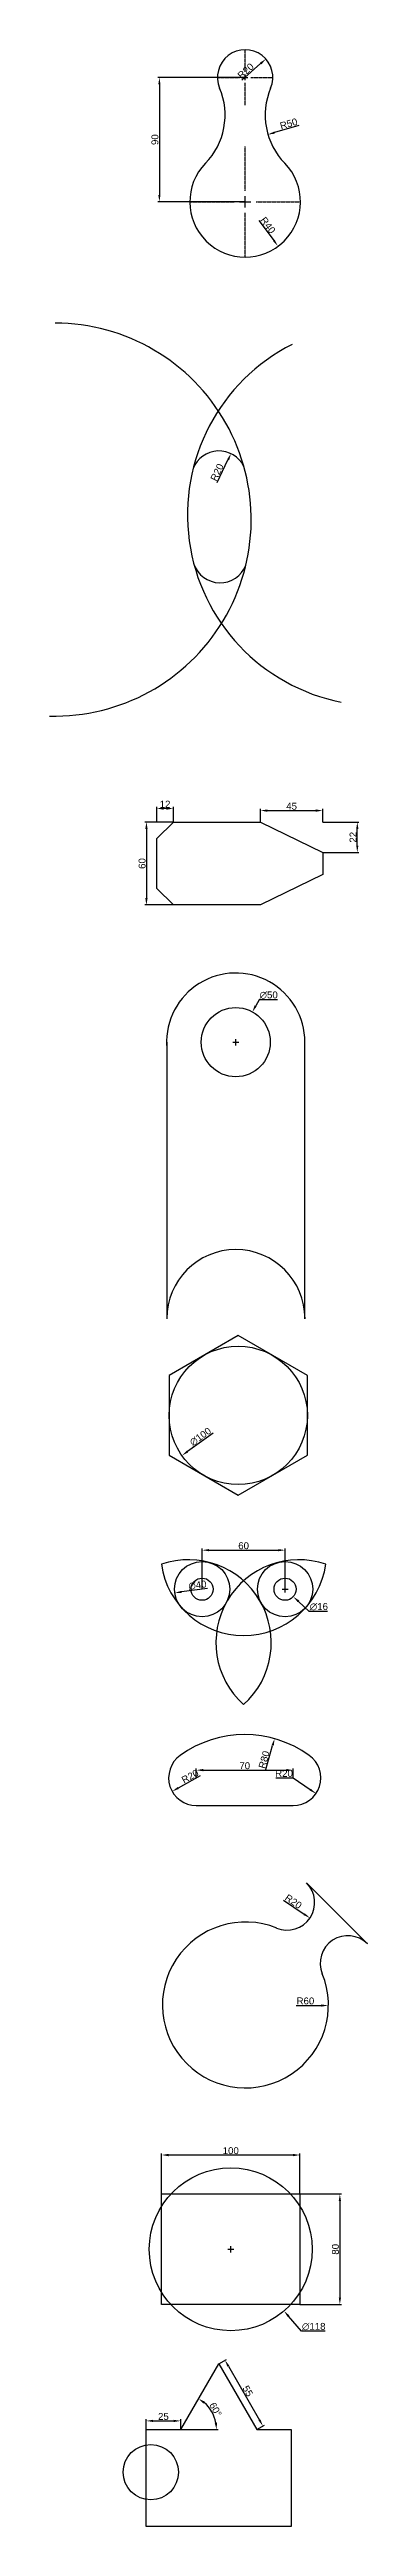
# Model space of a CAD drawing. Header units: millimetres. Extents: x -70 to 596, y 3 to 3523.
# Drawn here: x -70 to 160, y 3 to 1794 of the extents above; entities that cross this region are included whole.
import ezdxf

# ---------------------------------------------------------------- set-up
doc = ezdxf.new("R2010")
doc.units = ezdxf.units.MM
doc.header["$MEASUREMENT"] = 0
doc.linetypes.add('CENTER2', pattern=[1.125, 0.75, -0.125, 0.125, -0.125])
doc.styles.get("Standard").update_dxf_attribs({"font": 'Arial.ttf'})
doc.dimstyles.new('Copy of Standard', dxfattribs={"dimtxt": 5, "dimasz": 5, "dimexe": 1.25, "dimexo": 0, "dimtad": 1, "dimtoh": 1, "dimdec": 0, "dimzin": 0, "dimdsep": 46, "dimtxsty": 'Standard', "dimcen": 2.25, "dimadec": 0, "dimazin": 0, "dimtfac": 1, "dimtdec": 0, "dimtofl": 0, "dimtmove": 0, "dimatfit": 3, "dimfxl": 1, "dimtolj": 1, "dimtzin": 0, "dimarcsym": 0})

# ---------------------------------------------------------------- blocks, each defined once
blk = doc.blocks.new('*D3')
at = {"color": 0, "lineweight": -2, "transparency": 16777216}
for p, q in [((52.7, 120.2), (58.3, 123.4)), ((59.7, 118.4), (82.2, 79.5)), ((80.2, 72.6), (85.8, 75.8))]:
    blk.add_line(p, q, dxfattribs=at)
at = {"color": 0, "transparency": 16777216}
for points in [[(60.4, 118.9), (59, 118), (57.2, 122.8)], [(82.9, 79.9), (81.5, 79.1), (84.7, 75.1)]]:
    blk.add_solid(points, dxfattribs=at)
at = {"layer": 'Defpoints', "color": 0, "transparency": 16777216}
for p in [(52.7, 120.2), (80.2, 72.6), (84.7, 75.1)]:
    blk.add_point(p, dxfattribs=at)
at = {"color": 0, "transparency": 16777216, "insert": (73.7, 100.5), "char_height": 5, "attachment_point": 5, "rotation": 300}
blk.add_mtext('\\A1;55', dxfattribs=at)
blk = doc.blocks.new('*D4')
at = {"color": 0, "lineweight": -2, "transparency": 16777216}
for p, q in [((0.2, 72.6), (0.2, 80.1)), ((5.2, 78.9), (20.2, 78.9)), ((25.2, 72.6), (25.2, 80.1))]:
    blk.add_line(p, q, dxfattribs=at)
at = {"color": 0, "transparency": 16777216}
for points in [[(5.2, 79.7), (5.2, 78.1), (0.2, 78.9)], [(20.2, 79.7), (20.2, 78.1), (25.2, 78.9)]]:
    blk.add_solid(points, dxfattribs=at)
at = {"layer": 'Defpoints', "color": 0, "transparency": 16777216}
for p in [(0.2, 72.6), (25.2, 78.9), (25.2, 72.6)]:
    blk.add_point(p, dxfattribs=at)
at = {"color": 0, "transparency": 16777216, "insert": (12.7, 82.1), "char_height": 5, "attachment_point": 5}
blk.add_mtext('\\A1;25', dxfattribs=at)
blk = doc.blocks.new('*D5')
at = {"color": 0, "lineweight": -2, "transparency": 16777216}
blk.add_line((25.2, 72.6), (52.4, 72.6), dxfattribs=at)
blk.add_arc((25.2, 72.6), 25.9, 11.0801, 48.9199, dxfattribs=at)
at = {"color": 0, "transparency": 16777216}
for points in [[(41.7, 91.4), (42.7, 92.8), (38.2, 95)], [(51.5, 77.6), (49.8, 77.5), (51.1, 72.6)]]:
    blk.add_solid(points, dxfattribs=at)
at = {"layer": 'Defpoints', "color": 0, "transparency": 16777216}
for p in [(52.7, 120.2), (0.2, 72.6), (25.2, 72.6), (25.2, 72.6), (49.5, 81.4)]:
    blk.add_point(p, dxfattribs=at)
at = {"color": 0, "transparency": 16777216, "insert": (50.4, 87.1), "char_height": 5, "attachment_point": 5, "rotation": 300}
blk.add_mtext('\\A1;60°', dxfattribs=at)
blk = doc.blocks.new('*D6')
at = {"color": 0, "lineweight": -2, "transparency": 16777216}
for p, q in [((111.4, 243), (141.5, 243)), ((140.3, 238), (140.3, 168)), ((111.4, 163), (141.5, 163))]:
    blk.add_line(p, q, dxfattribs=at)
at = {"color": 0, "transparency": 16777216}
for points in [[(139.5, 238), (141.1, 238), (140.3, 243)], [(139.5, 168), (141.1, 168), (140.3, 163)]]:
    blk.add_solid(points, dxfattribs=at)
at = {"layer": 'Defpoints', "color": 0, "transparency": 16777216}
for p in [(111.4, 243), (111.4, 163), (140.3, 163)]:
    blk.add_point(p, dxfattribs=at)
at = {"color": 0, "transparency": 16777216, "insert": (137.1, 203), "char_height": 5, "attachment_point": 5, "rotation": 90}
blk.add_mtext('\\A1;80', dxfattribs=at)
blk = doc.blocks.new('*D7')
at = {"color": 0, "lineweight": -2, "transparency": 16777216}
for p, q in [((11.4, 243), (11.4, 272.4)), ((16.4, 271.2), (106.4, 271.2)), ((111.4, 243), (111.4, 272.4))]:
    blk.add_line(p, q, dxfattribs=at)
at = {"color": 0, "transparency": 16777216}
for points in [[(16.4, 272), (16.4, 270.3), (11.4, 271.2)], [(106.4, 272), (106.4, 270.3), (111.4, 271.2)]]:
    blk.add_solid(points, dxfattribs=at)
at = {"layer": 'Defpoints', "color": 0, "transparency": 16777216}
for p in [(111.4, 271.2), (11.4, 243), (111.4, 243)]:
    blk.add_point(p, dxfattribs=at)
at = {"color": 0, "transparency": 16777216, "insert": (61.4, 274.3), "char_height": 5, "attachment_point": 5}
blk.add_mtext('\\A1;100', dxfattribs=at)
blk = doc.blocks.new('*D8')
at = {"color": 0, "lineweight": -2, "transparency": 16777216}
for p, q in [((59.2, 203), (63.7, 203)), ((61.4, 200.8), (61.4, 205.3)), ((112.5, 143.8), (103.2, 154.6)), ((129.6, 143.8), (112.5, 143.8))]:
    blk.add_line(p, q, dxfattribs=at)
at = {"color": 0, "transparency": 16777216}
blk.add_solid([(103.8, 155.2), (102.5, 154.1), (99.9, 158.4)], dxfattribs=at)
at = {"layer": 'Defpoints', "color": 0, "transparency": 16777216}
for p in [(22.9, 247.6), (99.9, 158.4)]:
    blk.add_point(p, dxfattribs=at)
at = {"color": 0, "transparency": 16777216, "insert": (121.4, 147.1), "char_height": 5, "attachment_point": 5}
blk.add_mtext('\\A1;∅118', dxfattribs=at)
blk = doc.blocks.new('*D10')
at = {"color": 0, "lineweight": -2, "transparency": 16777216}
blk.add_line((108.8, 379.4), (127, 379.3), dxfattribs=at)
at = {"color": 0, "transparency": 16777216}
blk.add_solid([(127, 380.1), (127, 378.5), (132, 379.3)], dxfattribs=at)
at = {"layer": 'Defpoints', "color": 0, "transparency": 16777216}
for p in [(72, 379.7), (132, 379.3)]:
    blk.add_point(p, dxfattribs=at)
at = {"color": 0, "transparency": 16777216, "insert": (115.4, 382.6), "char_height": 5, "attachment_point": 5, "rotation": 359.5762}
blk.add_mtext('\\A1;R60', dxfattribs=at)
blk = doc.blocks.new('*D11')
at = {"color": 0, "lineweight": -2, "transparency": 16777216}
blk.add_line((99.5, 455.6), (114.5, 445.4), dxfattribs=at)
at = {"color": 0, "transparency": 16777216}
blk.add_solid([(115, 446), (114.1, 444.7), (118.7, 442.5)], dxfattribs=at)
at = {"layer": 'Defpoints', "color": 0, "transparency": 16777216}
for p in [(102.1, 453.8), (118.7, 442.5)]:
    blk.add_point(p, dxfattribs=at)
at = {"color": 0, "transparency": 16777216, "insert": (106.7, 454.5), "char_height": 5, "attachment_point": 5, "rotation": 325.7143}
blk.add_mtext('\\A1;R20', dxfattribs=at)
blk = doc.blocks.new('*D13')
at = {"color": 0, "lineweight": -2, "transparency": 16777216}
for p, q in [((36.5, 543.9), (36.5, 550.8)), ((41.5, 549.5), (101.5, 549.5)), ((106.5, 543.9), (106.5, 550.8))]:
    blk.add_line(p, q, dxfattribs=at)
at = {"color": 0, "transparency": 16777216}
for points in [[(41.5, 550.4), (41.5, 548.7), (36.5, 549.5)], [(101.5, 550.4), (101.5, 548.7), (106.5, 549.5)]]:
    blk.add_solid(points, dxfattribs=at)
at = {"layer": 'Defpoints', "color": 0, "transparency": 16777216}
for p in [(36.5, 543.9), (106.5, 549.5), (106.5, 543.9)]:
    blk.add_point(p, dxfattribs=at)
at = {"color": 0, "transparency": 16777216, "insert": (71.5, 552.7), "char_height": 5, "attachment_point": 5}
blk.add_mtext('\\A1;70', dxfattribs=at)
blk = doc.blocks.new('*D14')
at = {"color": 0, "lineweight": -2, "transparency": 16777216}
blk.add_line((39.3, 545.5), (23.4, 536.6), dxfattribs=at)
at = {"color": 0, "transparency": 16777216}
blk.add_solid([(23, 537.3), (23.8, 535.9), (19, 534.1)], dxfattribs=at)
at = {"layer": 'Defpoints', "color": 0, "transparency": 16777216}
for p in [(36.5, 543.9), (19, 534.1)]:
    blk.add_point(p, dxfattribs=at)
at = {"color": 0, "transparency": 16777216, "insert": (32, 545), "char_height": 5, "attachment_point": 5, "rotation": 29.2231}
blk.add_mtext('\\A1;R20', dxfattribs=at)
blk = doc.blocks.new('*D15')
at = {"color": 0, "lineweight": -2, "transparency": 16777216}
for p, q in [((93.9, 543.9), (106.5, 543.9)), ((106.5, 543.9), (118.9, 535.5))]:
    blk.add_line(p, q, dxfattribs=at)
at = {"color": 0, "transparency": 16777216}
blk.add_solid([(119.4, 536.1), (118.4, 534.8), (123, 532.6)], dxfattribs=at)
at = {"layer": 'Defpoints', "color": 0, "transparency": 16777216}
for p in [(106.5, 543.9), (123, 532.6)]:
    blk.add_point(p, dxfattribs=at)
at = {"color": 0, "transparency": 16777216, "insert": (99.9, 547.1), "char_height": 5, "attachment_point": 5}
blk.add_mtext('\\A1;R20', dxfattribs=at)
blk = doc.blocks.new('*D18')
at = {"color": 0, "lineweight": -2, "transparency": 16777216}
blk.add_line((86.8, 549.9), (91.7, 567.4), dxfattribs=at)
at = {"color": 0, "transparency": 16777216}
blk.add_solid([(90.9, 567.6), (92.5, 567.2), (93.1, 572.2)], dxfattribs=at)
at = {"layer": 'Defpoints', "color": 0, "transparency": 16777216}
for p in [(93.1, 572.2), (71.5, 495.2)]:
    blk.add_point(p, dxfattribs=at)
at = {"color": 0, "transparency": 16777216, "insert": (85.5, 557.1), "char_height": 5, "attachment_point": 5, "rotation": 74.3566}
blk.add_mtext('\\A1;R80', dxfattribs=at)
blk = doc.blocks.new('*D20')
at = {"color": 0, "lineweight": -2, "transparency": 16777216}
for p, q in [((40.7, 680.4), (40.7, 709.8)), ((45.7, 708.6), (95.7, 708.6)), ((100.7, 680.4), (100.7, 709.8))]:
    blk.add_line(p, q, dxfattribs=at)
at = {"color": 0, "transparency": 16777216}
for points in [[(45.7, 709.4), (45.7, 707.8), (40.7, 708.6)], [(95.7, 709.4), (95.7, 707.8), (100.7, 708.6)]]:
    blk.add_solid(points, dxfattribs=at)
at = {"layer": 'Defpoints', "color": 0, "transparency": 16777216}
for p in [(100.7, 708.6), (40.7, 680.4), (100.7, 680.4)]:
    blk.add_point(p, dxfattribs=at)
at = {"color": 0, "transparency": 16777216, "insert": (70.7, 711.8), "char_height": 5, "attachment_point": 5}
blk.add_mtext('\\A1;60', dxfattribs=at)
blk = doc.blocks.new('*D21')
at = {"color": 0, "lineweight": -2, "transparency": 16777216}
blk.add_line((44.6, 680.9), (25.9, 678.4), dxfattribs=at)
blk.add_arc((40.7, 680.4), 20, 183.9464, 188.0601, dxfattribs=at)
at = {"color": 0, "transparency": 16777216}
blk.add_solid([(25.8, 679.2), (26, 677.6), (20.9, 677.8)], dxfattribs=at)
at = {"layer": 'Defpoints', "color": 0, "transparency": 16777216}
for p in [(60.6, 683), (20.9, 677.8)]:
    blk.add_point(p, dxfattribs=at)
at = {"color": 0, "transparency": 16777216, "insert": (37.3, 683.3), "char_height": 5, "attachment_point": 5, "rotation": 7.5274}
blk.add_mtext('\\A1;∅40', dxfattribs=at)
blk = doc.blocks.new('*D22')
at = {"color": 0, "lineweight": -2, "transparency": 16777216}
for p, q in [((100.7, 678.1), (100.7, 682.6)), ((98.5, 680.4), (103, 680.4)), ((118.2, 664.3), (110.3, 671.6)), ((131.4, 664.3), (118.2, 664.3))]:
    blk.add_line(p, q, dxfattribs=at)
at = {"color": 0, "transparency": 16777216}
blk.add_solid([(110.9, 672.2), (109.8, 671), (106.6, 675)], dxfattribs=at)
at = {"layer": 'Defpoints', "color": 0, "transparency": 16777216}
for p in [(94.9, 685.8), (106.6, 675)]:
    blk.add_point(p, dxfattribs=at)
at = {"color": 0, "transparency": 16777216, "insert": (125.1, 667.7), "char_height": 5, "attachment_point": 5}
blk.add_mtext('\\A1;∅16', dxfattribs=at)
blk = doc.blocks.new('*D23')
at = {"color": 0, "lineweight": -2, "transparency": 16777216}
for p, q in [((71.8, 1773.7), (8.6, 1773.7)), ((9.8, 1768.7), (9.8, 1688.7)), ((71.8, 1683.7), (8.6, 1683.7))]:
    blk.add_line(p, q, dxfattribs=at)
at = {"color": 0, "transparency": 16777216}
for points in [[(9, 1768.7), (10.6, 1768.7), (9.8, 1773.7)], [(9, 1688.7), (10.6, 1688.7), (9.8, 1683.7)]]:
    blk.add_solid(points, dxfattribs=at)
at = {"layer": 'Defpoints', "color": 0, "transparency": 16777216}
for p in [(71.8, 1773.7), (9.8, 1683.7), (71.8, 1683.7)]:
    blk.add_point(p, dxfattribs=at)
at = {"color": 0, "transparency": 16777216, "insert": (6.6, 1728.7), "char_height": 5, "attachment_point": 5, "rotation": 90}
blk.add_mtext('\\A1;90', dxfattribs=at)
blk = doc.blocks.new('*U24')
at = {"color": 0, "linetype": 'CENTER2', "transparency": 16777216}
for p, q in [((0, 8), (0, 40.12)), ((-40.12, 0), (-8, 0)), ((8, 0), (40.12, 0)), ((0, -40.12), (0, -8))]:
    blk.add_line(p, q, dxfattribs=at)
at = {"color": 0, "linetype": 'Continuous', "transparency": 16777216}
for p, q in [((-4, 0), (4, 0)), ((0, -4), (0, 4))]:
    blk.add_line(p, q, dxfattribs=at)
blk = doc.blocks.new('*U25')
at = {"color": 0, "linetype": 'CENTER2', "transparency": 16777216}
for p, q in [((0, 4), (0, 20.12)), ((-20.12, 0), (-4, 0)), ((4, 0), (20.12, 0)), ((0, -20.12), (0, -4))]:
    blk.add_line(p, q, dxfattribs=at)
at = {"color": 0, "linetype": 'Continuous', "transparency": 16777216}
for p, q in [((-2, 0), (2, 0)), ((0, -2), (0, 2))]:
    blk.add_line(p, q, dxfattribs=at)
blk = doc.blocks.new('*D26')
at = {"color": 0, "lineweight": -2, "transparency": 16777216}
blk.add_line((69.4, 1771.6), (83, 1783.7), dxfattribs=at)
at = {"color": 0, "transparency": 16777216}
blk.add_solid([(82.4, 1784.3), (83.6, 1783.1), (86.7, 1787)], dxfattribs=at)
at = {"layer": 'Defpoints', "color": 0, "transparency": 16777216}
for p in [(71.8, 1773.7), (86.7, 1787)]:
    blk.add_point(p, dxfattribs=at)
at = {"color": 0, "transparency": 16777216, "insert": (72.2, 1778.4), "char_height": 5, "attachment_point": 5, "rotation": 41.6894}
blk.add_mtext('\\A1;R20', dxfattribs=at)
blk = doc.blocks.new('*D27')
at = {"color": 0, "lineweight": -2, "transparency": 16777216}
blk.add_line((81.8, 1670.2), (92.7, 1655.6), dxfattribs=at)
at = {"color": 0, "transparency": 16777216}
blk.add_solid([(93.3, 1656.1), (92, 1655.1), (95.6, 1651.6)], dxfattribs=at)
at = {"layer": 'Defpoints', "color": 0, "transparency": 16777216}
for p in [(71.8, 1683.7), (95.6, 1651.6)]:
    blk.add_point(p, dxfattribs=at)
at = {"color": 0, "transparency": 16777216, "insert": (88.3, 1666.8), "char_height": 5, "attachment_point": 5, "rotation": 306.597}
blk.add_mtext('\\A1;R40', dxfattribs=at)
blk = doc.blocks.new('*D28')
at = {"color": 0, "lineweight": -2, "transparency": 16777216}
blk.add_line((110.6, 1739), (93.1, 1733.8), dxfattribs=at)
at = {"color": 0, "transparency": 16777216}
blk.add_solid([(92.9, 1734.6), (93.3, 1733), (88.3, 1732.4)], dxfattribs=at)
at = {"layer": 'Defpoints', "color": 0, "transparency": 16777216}
for p in [(136.3, 1746.5), (88.3, 1732.4)]:
    blk.add_point(p, dxfattribs=at)
at = {"color": 0, "transparency": 16777216, "insert": (103.3, 1740.2), "char_height": 5, "attachment_point": 5, "rotation": 16.35}
blk.add_mtext('\\A1;R50', dxfattribs=at)
blk = doc.blocks.new('*D29')
at = {"color": 0, "lineweight": -2, "transparency": 16777216}
blk.add_line((48.6, 793.2), (30.1, 779.9), dxfattribs=at)
at = {"color": 0, "transparency": 16777216}
blk.add_solid([(29.7, 780.6), (30.6, 779.3), (26.1, 777)], dxfattribs=at)
at = {"layer": 'Defpoints', "color": 0, "transparency": 16777216}
for p in [(107.4, 835.2), (26.1, 777)]:
    blk.add_point(p, dxfattribs=at)
at = {"color": 0, "transparency": 16777216, "insert": (39.5, 790.7), "char_height": 5, "attachment_point": 5, "rotation": 35.5365}
blk.add_mtext('\\A1;∅100', dxfattribs=at)
blk = doc.blocks.new('*D30')
at = {"color": 0, "lineweight": -2, "transparency": 16777216}
for p, q in [((81.9, 1106.7), (79.5, 1102.3)), ((95.1, 1106.7), (81.9, 1106.7)), ((62.8, 1076), (67.3, 1076)), ((65, 1073.7), (65, 1078.2))]:
    blk.add_line(p, q, dxfattribs=at)
at = {"color": 0, "transparency": 16777216}
blk.add_solid([(78.7, 1102.7), (80.2, 1101.9), (77.1, 1097.9)], dxfattribs=at)
at = {"layer": 'Defpoints', "color": 0, "transparency": 16777216}
for p in [(77.1, 1097.9), (53, 1054.1)]:
    blk.add_point(p, dxfattribs=at)
at = {"color": 0, "transparency": 16777216, "insert": (88.8, 1110), "char_height": 5, "attachment_point": 5}
blk.add_mtext('\\A1;∅50', dxfattribs=at)
blk = doc.blocks.new('*D31')
at = {"color": 0, "lineweight": -2, "transparency": 16777216}
for p, q in [((7.9, 1235.2), (7.9, 1246.2)), ((14.9, 1245), (12.9, 1245)), ((19.9, 1235.2), (19.9, 1246.2))]:
    blk.add_line(p, q, dxfattribs=at)
at = {"color": 0, "transparency": 16777216}
for points in [[(12.9, 1245.8), (12.9, 1244.1), (7.9, 1245)], [(14.9, 1245.8), (14.9, 1244.1), (19.9, 1245)]]:
    blk.add_solid(points, dxfattribs=at)
at = {"layer": 'Defpoints', "color": 0, "transparency": 16777216}
for p in [(7.9, 1245), (7.9, 1235.2), (19.9, 1235.2)]:
    blk.add_point(p, dxfattribs=at)
at = {"color": 0, "transparency": 16777216, "insert": (13.9, 1248.1), "char_height": 5, "attachment_point": 5}
blk.add_mtext('\\A1;12', dxfattribs=at)
blk = doc.blocks.new('*D32')
at = {"color": 0, "lineweight": -2, "transparency": 16777216}
for p, q in [((19.9, 1235.2), (-0.8, 1235.2)), ((0.4, 1230.2), (0.4, 1180.2)), ((19.9, 1175.2), (-0.8, 1175.2))]:
    blk.add_line(p, q, dxfattribs=at)
at = {"color": 0, "transparency": 16777216}
for points in [[(-0.4, 1230.2), (1.3, 1230.2), (0.4, 1235.2)], [(-0.4, 1180.2), (1.3, 1180.2), (0.4, 1175.2)]]:
    blk.add_solid(points, dxfattribs=at)
at = {"layer": 'Defpoints', "color": 0, "transparency": 16777216}
for p in [(19.9, 1235.2), (0.4, 1175.2), (19.9, 1175.2)]:
    blk.add_point(p, dxfattribs=at)
at = {"color": 0, "transparency": 16777216, "insert": (-2.7, 1205.2), "char_height": 5, "attachment_point": 5, "rotation": 90}
blk.add_mtext('\\A1;60', dxfattribs=at)
blk = doc.blocks.new('*D33')
at = {"color": 0, "lineweight": -2, "transparency": 16777216}
for p, q in [((127.9, 1235.2), (154.1, 1235.2)), ((152.9, 1218.2), (152.9, 1230.2)), ((127.9, 1213.2), (154.1, 1213.2))]:
    blk.add_line(p, q, dxfattribs=at)
at = {"color": 0, "transparency": 16777216}
for points in [[(152.1, 1230.2), (153.7, 1230.2), (152.9, 1235.2)], [(152.1, 1218.2), (153.7, 1218.2), (152.9, 1213.2)]]:
    blk.add_solid(points, dxfattribs=at)
at = {"layer": 'Defpoints', "color": 0, "transparency": 16777216}
for p in [(127.9, 1235.2), (152.9, 1235.2), (127.9, 1213.2)]:
    blk.add_point(p, dxfattribs=at)
at = {"color": 0, "transparency": 16777216, "insert": (149.8, 1224.2), "char_height": 5, "attachment_point": 5, "rotation": 90}
blk.add_mtext('\\A1;22', dxfattribs=at)
blk = doc.blocks.new('*D34')
at = {"color": 0, "lineweight": -2, "transparency": 16777216}
for p, q in [((82.9, 1235.2), (82.9, 1244.7)), ((87.9, 1243.5), (122.9, 1243.5)), ((127.9, 1235.2), (127.9, 1244.7))]:
    blk.add_line(p, q, dxfattribs=at)
at = {"color": 0, "transparency": 16777216}
for points in [[(87.9, 1244.3), (87.9, 1242.6), (82.9, 1243.5)], [(122.9, 1244.3), (122.9, 1242.6), (127.9, 1243.5)]]:
    blk.add_solid(points, dxfattribs=at)
at = {"layer": 'Defpoints', "color": 0, "transparency": 16777216}
for p in [(127.9, 1243.5), (82.9, 1235.2), (127.9, 1235.2)]:
    blk.add_point(p, dxfattribs=at)
at = {"color": 0, "transparency": 16777216, "insert": (105.4, 1246.6), "char_height": 5, "attachment_point": 5}
blk.add_mtext('\\A1;45', dxfattribs=at)
blk = doc.blocks.new('*D35')
at = {"color": 0, "lineweight": -2, "transparency": 16777216}
blk.add_line((51.5, 1480.8), (59.4, 1497.1), dxfattribs=at)
at = {"color": 0, "transparency": 16777216}
blk.add_solid([(58.7, 1497.5), (60.2, 1496.8), (61.6, 1501.6)], dxfattribs=at)
at = {"layer": 'Defpoints', "color": 0, "transparency": 16777216}
for p in [(61.6, 1501.6), (52.9, 1483.6)]:
    blk.add_point(p, dxfattribs=at)
at = {"color": 0, "transparency": 16777216, "insert": (51.5, 1488.1), "char_height": 5, "attachment_point": 5, "rotation": 64.2126}
blk.add_mtext('\\A1;R20', dxfattribs=at)

msp = doc.modelspace()

# ---------------------------------------------------------------- linework, layer by layer
at = {"color": 61}
for p, q in [((15.1, 1076), (15.1, 876)), ((115, 876), (115, 1076)), ((36.5, 523.9), (106.5, 523.9)), ((116.3, 467.9), (160.2, 424)), ((25.2, 72.6), (52.7, 120.2)), ((52.7, 120.2), (80.2, 72.6)), ((0.2, 2.6), (0.2, 72.6)), ((0.2, 72.6), (25.2, 72.6)), ((80.2, 72.6), (105.2, 72.6)), ((105.2, 72.6), (105.2, 2.6)), ((105.2, 2.6), (0.2, 2.6)), ((0.2, 2.6), (0.2, 2.6))]:
    msp.add_line(p, q, dxfattribs=at)
for points in [[(19.9, 1235.2), (82.9, 1235.2), (127.9, 1213.2), (127.9, 1197.2), (82.9, 1175.2), (19.9, 1175.2), (7.9, 1187.2), (7.9, 1223.2)], [(16.8, 835), (16.8, 777.2), (66.8, 748.4), (116.8, 777.2), (116.8, 835), (66.8, 863.8)], [(11.4, 243), (111.4, 243), (111.4, 163), (11.4, 163)]]:
    msp.add_lwpolyline(points, close=True, dxfattribs=at)
for centre, radius in [((65, 1076), 25), ((66.8, 806.1), 50), ((40.7, 680.4), 20), ((100.7, 680.4), 20), ((40.7, 680.4), 8), ((100.7, 680.4), 8), ((61.4, 203), 58.9), ((3.6, 41.8), 20)]:
    msp.add_circle(centre, radius, dxfattribs=at)
for centre, radius, start, end in [((71.8, 1773.7), 20, 337.1146, 202.8854), ((7.3, 1746.5), 50, 315.7708, 22.8854), ((136.3, 1746.5), 50, 157.1146, 224.2292), ((71.8, 1683.7), 40, 135.7708, 44.2292), ((-65.9, 1453.9), 142.1, 268.5176, 89.8883), ((168.3, 1457.4), 138.2, 116.901, 258.7475), ((52.9, 1483.6), 20, 25.9373, 159.0524), ((53.7, 1428.2), 20, 198.7428, 338.506), ((65, 1076), 50, 0, 182.6993), ((65.1, 876), 50, 0, 180), ((30.7, 641.7), 60, 311.8103, 108.872), ((110.7, 641.7), 60, 71.128, 228.1897), ((70.7, 706.8), 60, 188.0601, 351.9399), ((71.5, 495.2), 80, 54.3147, 125.6853), ((36.5, 543.9), 20, 125.6853, 270), ((106.5, 543.9), 20, 270, 54.3147), ((102.1, 453.8), 20, 247.8683, 45), ((72, 379.7), 60, 67.8683, 22.1317), ((146.1, 409.8), 20, 45, 202.1317)]:
    msp.add_arc(centre, radius, start, end, dxfattribs=at)

# ---------------------------------------------------------------- block references
at = {"color": 61, "linetype": 'CENTER2'}
for name, p in [('*U25', (71.8, 1773.7)), ('*U24', (71.8, 1683.7))]:
    msp.add_blockref(name, p, dxfattribs=at)

# ---------------------------------------------------------------- dimensions: what is measured, and where the dimension line sits
at = {"color": 61}
for base, p1, p2, picture, middle in [((9.8, 1683.7), (71.8, 1773.7), (71.8, 1683.7), '*D23', (6.6, 1728.7)), ((0.4, 1175.2), (19.9, 1235.2), (19.9, 1175.2), '*D32', (-2.7, 1205.2)), ((152.9, 1235.2), (127.9, 1213.2), (127.9, 1235.2), '*D33', (149.8, 1224.2)), ((140.3, 163), (111.4, 243), (111.4, 163), '*D6', (137.1, 203))]:
    dim = msp.add_linear_dim(base=base, p1=p1, p2=p2, angle=90, dimstyle='Copy of Standard', dxfattribs=at)
    dim.commit()
    dim.dimension.update_dxf_attribs({"geometry": picture, "text_midpoint": middle})
for center, mpoint, picture, middle in [((71.8, 1773.7), (86.7, 1787), '*D26', (74.3, 1776)), ((136.3, 1746.5), (88.3, 1732.4), '*D28', (104.2, 1737.1)), ((71.8, 1683.7), (95.6, 1651.6), '*D27', (85.8, 1664.9)), ((52.9, 1483.6), (61.6, 1501.6), '*D35', (54.4, 1486.7)), ((71.5, 495.2), (93.1, 572.2), '*D18', (88.6, 556.2)), ((36.5, 543.9), (19, 534.1), '*D14', (33.5, 542.2)), ((106.5, 543.9), (123, 532.6), '*D15', (99.9, 543.9)), ((102.1, 453.8), (118.7, 442.5), '*D11', (105, 451.9)), ((72, 379.7), (132, 379.3), '*D10', (115.4, 379.4))]:
    dim = msp.add_radius_dim(center=center, mpoint=mpoint, dimstyle='Copy of Standard', dxfattribs=at)
    dim.commit()
    dim.dimension.update_dxf_attribs({"geometry": picture, "text_midpoint": middle, "dimtype": 164})
for base, p1, p2, picture, middle in [((7.9, 1245), (19.9, 1235.2), (7.9, 1235.2), '*D31', (13.9, 1248.1)), ((127.9, 1243.5), (82.9, 1235.2), (127.9, 1235.2), '*D34', (105.4, 1246.6)), ((100.7, 708.6), (40.7, 680.4), (100.7, 680.4), '*D20', (70.7, 711.8)), ((106.5, 549.5), (36.5, 543.9), (106.5, 543.9), '*D13', (71.5, 552.7)), ((111.4, 271.2), (11.4, 243), (111.4, 243), '*D7', (61.4, 274.3)), ((25.2, 78.9), (0.2, 72.6), (25.2, 72.6), '*D4', (12.7, 82.1))]:
    dim = msp.add_linear_dim(base=base, p1=p1, p2=p2, dimstyle='Copy of Standard', dxfattribs=at)
    dim.commit()
    dim.dimension.update_dxf_attribs({"geometry": picture, "text_midpoint": middle})
for p1, p2, picture, middle in [((53, 1054.1), (77.1, 1097.9), '*D30', (88.8, 1106.7)), ((107.4, 835.2), (26.1, 777), '*D29', (41.4, 788)), ((60.6, 683), (20.9, 677.8), '*D21', (37.7, 680)), ((94.9, 685.8), (106.6, 675), '*D22', (125.1, 664.3)), ((22.9, 247.6), (99.9, 158.4), '*D8', (121.4, 143.8))]:
    dim = msp.add_diameter_dim_2p(p1=p1, p2=p2, dimstyle='Copy of Standard', dxfattribs=at)
    dim.commit()
    dim.dimension.update_dxf_attribs({"geometry": picture, "text_midpoint": middle, "dimtype": 163})
dim = msp.add_angular_dim_2l(base=(49.5, 81.4), line1=((0.2, 72.6), (25.2, 72.6)), line2=((25.2, 72.6), (52.7, 120.2)), dimstyle='Copy of Standard', dxfattribs=at)
dim.commit()
dim.dimension.update_dxf_attribs({"geometry": '*D5', "text_midpoint": (50.4, 87.1)})
dim = msp.add_aligned_dim(p1=(52.7, 120.2), p2=(80.2, 72.6), distance=5.2, dimstyle='Copy of Standard', dxfattribs=at)
dim.commit()
dim.dimension.update_dxf_attribs({"geometry": '*D3', "text_midpoint": (73.7, 100.5)})

doc.saveas('drawing.dxf')
